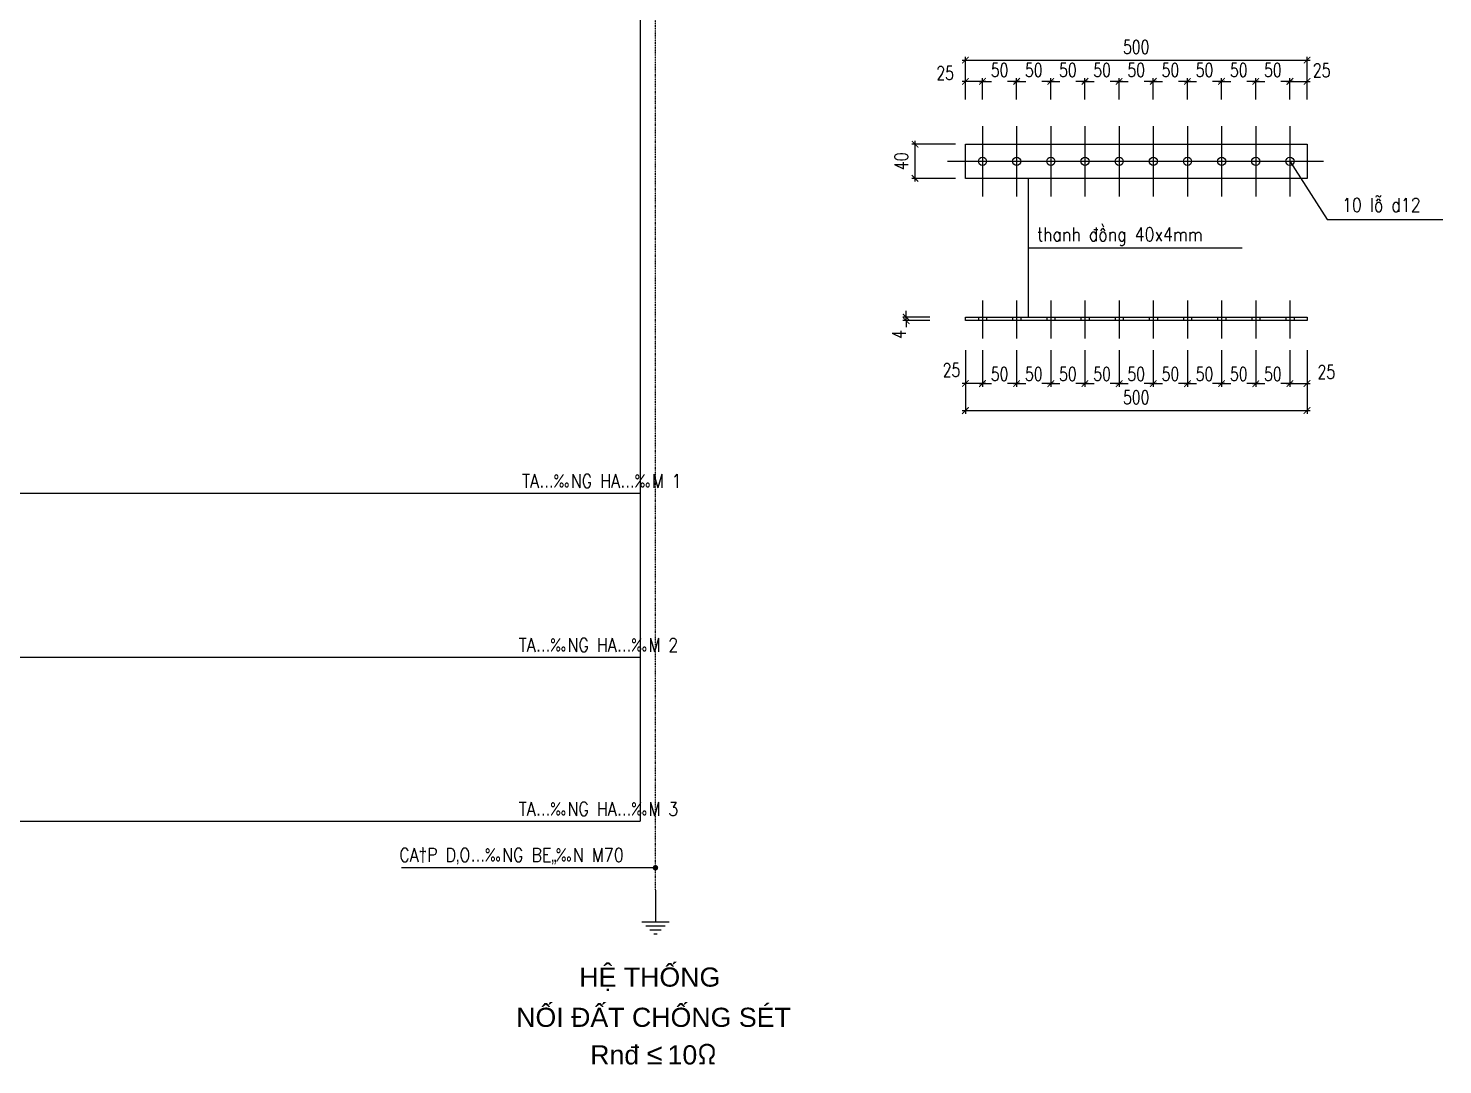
# Model space of a CAD drawing. Extents: x -5343388 to 7033982, y -486386 to 188356.
# Drawn here: x 581623 to 607503, y 100002 to 118966 of the extents above; entities that cross this region are included whole.
import ezdxf
from ezdxf.enums import TextEntityAlignment as Align

# ---------------------------------------------------------------- set-up
doc = ezdxf.new("R2010")
doc.units = 0
doc.header["$MEASUREMENT"] = 0
doc.linetypes.add('DASHDOT2', pattern=[0.5, 0.25, -0.125, 0, -0.125])
for name, color, linetype in [('0-----E-line', 4, 'Continuous'), ('0-----E-text', 3, 'Continuous'), ('E-Text', 3, 'Continuous'), ('TBD', 2, 'Continuous')]:
    doc.layers.add(name, color=color, linetype=linetype)
doc.layers.add('Kt-Kich thuoc', color=7, linetype='Continuous', lineweight=13)
doc.layers.add('thay', color=7, linetype='Continuous', lineweight=18)
doc.styles.add('CDC-DIM', font='vnsimple.shx', dxfattribs={"width": 0.75})
doc.styles.add('doifont1', font='VNSIMLI.SHX')
doc.styles.add('ROMANS1', font='ROMANS1.shx')
doc.styles.add('STYLE3', font='')
doc.styles.get('STYLE3').set_extended_font_data('.VnArialH')
doc.dimstyles.new('CDC_DIM100', dxfattribs={"dimtxt": 250, "dimasz": 120, "dimexe": 60, "dimexo": 0, "dimgap": 80, "dimtad": 1, "dimdec": 0, "dimzin": 0, "dimdsep": 46, "dimtxsty": 'CDC-DIM', "dimblk1": 'ARCHTICK', "dimblk2": 'ARCHTICK', "dimsah": 1, "dimcen": 150, "dimdle": 60, "dimclrd": 256, "dimclre": 256, "dimclrt": 7, "dimadec": 0, "dimazin": 0, "dimtfac": 1, "dimtdec": 0, "dimtix": 1, "dimtmove": 2, "dimatfit": 3, "dimfxl": 1, "dimtvp": 0.833333, "dimtolj": 1, "dimtzin": 0, "dimarcsym": 0})
doc.dimstyles.get("Standard").update_dxf_attribs({"dimtxt": 0.18, "dimasz": 0.18, "dimexe": 0.18, "dimexo": 0.0625, "dimgap": 0.09, "dimtad": 0, "dimtih": 1, "dimtoh": 1, "dimdec": 4, "dimzin": 0, "dimdsep": 46, "dimtxsty": 'Standard', "dimcen": 0.09, "dimadec": 0, "dimazin": 0, "dimtfac": 1, "dimtdec": 4, "dimtofl": 0, "dimtmove": 0, "dimatfit": 3, "dimfxl": 1, "dimtolj": 1, "dimtzin": 0, "dimarcsym": 0})

# ---------------------------------------------------------------- blocks, each defined once
blk = doc.blocks.new('di28')
at = {"layer": 'TBD'}
for p, q in [((0, 0), (0, -575)), ((-176.875, -650), (176.875, -650)), ((-103.75, -725), (103.75, -725)), ((-30.625, -800), (30.625, -800))]:
    blk.add_line(p, q, dxfattribs=at)
at = {"layer": 'TBD', "color": 4}
blk.add_line((-250, -575), (250, -575), dxfattribs=at)
blk = doc.blocks.new('DOT')
at = {"layer": 'thay', "color": 0, "linetype": 'ByBlock'}
blk.add_line((-0.5, 0), (-1, 0), dxfattribs=at)
at = {"layer": 'thay', "color": 0, "linetype": 'ByBlock', "const_width": 0.5}
blk.add_lwpolyline([(-0.25, 0, 1), (0.25, 0, 1)], format="xyb", close=True, dxfattribs=at)
blk = doc.blocks.new('_ArchTick')
at = {"color": 0, "linetype": 'ByBlock', "const_width": 0.15}
blk.add_lwpolyline([(-0.5, -0.5), (0.5, 0.5)], dxfattribs=at)
blk = doc.blocks.new('*D269')
at = {"layer": 'DEFPOINTS', "color": 0, "linetype": 'Continuous', "ltscale": 0.2, "transparency": 16777216}
for p in [(597848, 116845), (598588, 116845), (598588, 116220)]:
    blk.add_point(p, dxfattribs=at)
at = {"layer": 'Kt-Kich thuoc', "linetype": 'Continuous', "lineweight": -2, "ltscale": 0.2, "transparency": 16777216}
for p, q in [((598588, 116845), (597788, 116845)), ((597848, 116160), (597848, 116905)), ((598588, 116220), (597788, 116220))]:
    blk.add_line(p, q, dxfattribs=at)
at = {"layer": 'Kt-Kich thuoc', "linetype": 'Continuous', "lineweight": -2, "ltscale": 0.2, "transparency": 16777216, "xscale": 120, "yscale": 120, "zscale": 120}
for p, rotation in [((597848, 116845), 90), ((597848, 116220), 270)]:
    blk.add_blockref('_ArchTick', p, dxfattribs=dict(at, rotation=rotation))
at = {"layer": 'Kt-Kich thuoc', "color": 7, "linetype": 'Continuous', "ltscale": 0.2, "transparency": 16777216, "insert": (597598, 116533), "char_height": 250, "attachment_point": 5, "rotation": 90, "style": 'CDC-DIM'}
blk.add_mtext('\\A1;40', dxfattribs=at)
blk = doc.blocks.new('*D270')
at = {"layer": 'DEFPOINTS', "color": 0, "linetype": 'Continuous', "ltscale": 0.2, "transparency": 16777216}
for p in [(599082, 117995), (599082, 117663), (599707, 117663)]:
    blk.add_point(p, dxfattribs=at)
at = {"layer": 'Kt-Kich thuoc', "linetype": 'Continuous', "lineweight": -2, "ltscale": 0.2, "transparency": 16777216}
for p, q in [((599082, 117663), (599082, 118055)), ((599707, 117663), (599707, 118055)), ((599022, 117995), (599248, 117995)), ((599767, 117995), (599542, 117995))]:
    blk.add_line(p, q, dxfattribs=at)
at = {"layer": 'Kt-Kich thuoc', "linetype": 'Continuous', "lineweight": -2, "ltscale": 0.2, "transparency": 16777216, "xscale": 120, "yscale": 120, "zscale": 120, "rotation": 180}
blk.add_blockref('_ArchTick', (599082, 117995), dxfattribs=at)
at = {"layer": 'Kt-Kich thuoc', "linetype": 'Continuous', "lineweight": -2, "ltscale": 0.2, "transparency": 16777216, "xscale": 120, "yscale": 120, "zscale": 120}
blk.add_blockref('_ArchTick', (599707, 117995), dxfattribs=at)
at = {"layer": 'Kt-Kich thuoc', "color": 7, "linetype": 'Continuous', "ltscale": 0.2, "transparency": 16777216, "insert": (599395, 118201), "char_height": 250, "attachment_point": 5, "style": 'CDC-DIM'}
blk.add_mtext('\\A1;50', dxfattribs=at)
blk = doc.blocks.new('*D271')
at = {"layer": 'DEFPOINTS', "color": 0, "linetype": 'Continuous', "ltscale": 0.2, "transparency": 16777216}
for p in [(598770, 117995), (598770, 117663), (599082, 117663)]:
    blk.add_point(p, dxfattribs=at)
at = {"layer": 'Kt-Kich thuoc', "linetype": 'Continuous', "lineweight": -2, "ltscale": 0.2, "transparency": 16777216}
for p, q in [((598770, 117663), (598770, 118055)), ((599082, 117663), (599082, 118055)), ((599142, 117995), (598710, 117995))]:
    blk.add_line(p, q, dxfattribs=at)
at = {"layer": 'Kt-Kich thuoc', "linetype": 'Continuous', "lineweight": -2, "ltscale": 0.2, "transparency": 16777216, "xscale": 120, "yscale": 120, "zscale": 120, "rotation": 180}
blk.add_blockref('_ArchTick', (598770, 117995), dxfattribs=at)
at = {"layer": 'Kt-Kich thuoc', "linetype": 'Continuous', "lineweight": -2, "ltscale": 0.2, "transparency": 16777216, "xscale": 120, "yscale": 120, "zscale": 120}
blk.add_blockref('_ArchTick', (599082, 117995), dxfattribs=at)
at = {"layer": 'Kt-Kich thuoc', "color": 7, "linetype": 'Continuous', "ltscale": 0.2, "transparency": 16777216, "insert": (598399, 118147), "char_height": 250, "attachment_point": 5, "style": 'CDC-DIM'}
blk.add_mtext('\\A1;25', dxfattribs=at)
blk = doc.blocks.new('*D272')
at = {"layer": 'DEFPOINTS', "color": 0, "linetype": 'Continuous', "ltscale": 0.2, "transparency": 16777216}
for p in [(597687, 113679), (598121, 113679), (598121, 113617)]:
    blk.add_point(p, dxfattribs=at)
at = {"layer": 'Kt-Kich thuoc', "linetype": 'Continuous', "lineweight": -2, "ltscale": 0.2, "transparency": 16777216}
for p, q in [((598121, 113679), (597627, 113679)), ((598121, 113617), (597627, 113617)), ((597687, 113679), (597687, 113799)), ((597687, 113617), (597687, 113679)), ((597687, 113617), (597687, 113497))]:
    blk.add_line(p, q, dxfattribs=at)
at = {"layer": 'Kt-Kich thuoc', "linetype": 'Continuous', "lineweight": -2, "ltscale": 0.2, "transparency": 16777216, "xscale": 120, "yscale": 120, "zscale": 120}
for p, rotation in [((597687, 113679), 270), ((597687, 113617), 90)]:
    blk.add_blockref('_ArchTick', p, dxfattribs=dict(at, rotation=rotation))
at = {"layer": 'Kt-Kich thuoc', "color": 7, "linetype": 'Continuous', "ltscale": 0.2, "transparency": 16777216, "insert": (597552, 113365), "char_height": 250, "attachment_point": 5, "rotation": 90, "style": 'CDC-DIM'}
blk.add_mtext('\\A1;4', dxfattribs=at)
blk = doc.blocks.new('*D273')
at = {"layer": 'DEFPOINTS', "color": 0, "linetype": 'Continuous', "ltscale": 0.2, "transparency": 16777216}
for p in [(605020, 118385), (598770, 117669), (605020, 117669)]:
    blk.add_point(p, dxfattribs=at)
at = {"layer": 'Kt-Kich thuoc', "linetype": 'Continuous', "lineweight": -2, "ltscale": 0.2, "transparency": 16777216}
for p, q in [((598710, 118385), (605080, 118385)), ((598770, 117669), (598770, 118445)), ((605020, 117669), (605020, 118445))]:
    blk.add_line(p, q, dxfattribs=at)
at = {"layer": 'Kt-Kich thuoc', "linetype": 'Continuous', "lineweight": -2, "ltscale": 0.2, "transparency": 16777216, "xscale": 120, "yscale": 120, "zscale": 120, "rotation": 180}
blk.add_blockref('_ArchTick', (598770, 118385), dxfattribs=at)
at = {"layer": 'Kt-Kich thuoc', "linetype": 'Continuous', "lineweight": -2, "ltscale": 0.2, "transparency": 16777216, "xscale": 120, "yscale": 120, "zscale": 120}
blk.add_blockref('_ArchTick', (605020, 118385), dxfattribs=at)
at = {"layer": 'Kt-Kich thuoc', "color": 7, "linetype": 'Continuous', "ltscale": 0.2, "transparency": 16777216, "insert": (601895, 118626), "char_height": 250, "attachment_point": 5, "style": 'CDC-DIM'}
blk.add_mtext('\\A1;500', dxfattribs=at)
blk = doc.blocks.new('*D274')
at = {"layer": 'DEFPOINTS', "color": 0, "linetype": 'Continuous', "ltscale": 0.2, "transparency": 16777216}
for p in [(605020, 117994), (604707, 117663), (605020, 117663)]:
    blk.add_point(p, dxfattribs=at)
at = {"layer": 'Kt-Kich thuoc', "linetype": 'Continuous', "lineweight": -2, "ltscale": 0.2, "transparency": 16777216}
for p, q in [((604707, 117663), (604707, 118054)), ((605020, 117663), (605020, 118054)), ((604647, 117994), (605080, 117994))]:
    blk.add_line(p, q, dxfattribs=at)
at = {"layer": 'Kt-Kich thuoc', "linetype": 'Continuous', "lineweight": -2, "ltscale": 0.2, "transparency": 16777216, "xscale": 120, "yscale": 120, "zscale": 120, "rotation": 180}
blk.add_blockref('_ArchTick', (604707, 117994), dxfattribs=at)
at = {"layer": 'Kt-Kich thuoc', "linetype": 'Continuous', "lineweight": -2, "ltscale": 0.2, "transparency": 16777216, "xscale": 120, "yscale": 120, "zscale": 120}
blk.add_blockref('_ArchTick', (605020, 117994), dxfattribs=at)
at = {"layer": 'Kt-Kich thuoc', "color": 7, "linetype": 'Continuous', "ltscale": 0.2, "transparency": 16777216, "insert": (605288, 118199), "char_height": 250, "attachment_point": 5, "style": 'CDC-DIM'}
blk.add_mtext('\\A1;25', dxfattribs=at)
blk = doc.blocks.new('*D275')
at = {"layer": 'DEFPOINTS', "color": 0, "linetype": 'Continuous', "ltscale": 0.2, "transparency": 16777216}
for p in [(599082, 113074), (599707, 113074), (599082, 112464)]:
    blk.add_point(p, dxfattribs=at)
at = {"layer": 'Kt-Kich thuoc', "linetype": 'Continuous', "lineweight": -2, "ltscale": 0.2, "transparency": 16777216}
for p, q in [((599082, 113074), (599082, 112404)), ((599707, 113074), (599707, 112404)), ((599022, 112464), (599248, 112464)), ((599767, 112464), (599542, 112464))]:
    blk.add_line(p, q, dxfattribs=at)
at = {"layer": 'Kt-Kich thuoc', "linetype": 'Continuous', "lineweight": -2, "ltscale": 0.2, "transparency": 16777216, "xscale": 120, "yscale": 120, "zscale": 120, "rotation": 180}
blk.add_blockref('_ArchTick', (599082, 112464), dxfattribs=at)
at = {"layer": 'Kt-Kich thuoc', "linetype": 'Continuous', "lineweight": -2, "ltscale": 0.2, "transparency": 16777216, "xscale": 120, "yscale": 120, "zscale": 120}
blk.add_blockref('_ArchTick', (599707, 112464), dxfattribs=at)
at = {"layer": 'Kt-Kich thuoc', "color": 7, "linetype": 'Continuous', "ltscale": 0.2, "transparency": 16777216, "insert": (599395, 112641), "char_height": 250, "attachment_point": 5, "style": 'CDC-DIM'}
blk.add_mtext('\\A1;50', dxfattribs=at)
blk = doc.blocks.new('*D246')
at = {"layer": 'DEFPOINTS', "color": 0, "linetype": 'Continuous', "ltscale": 0.2, "transparency": 16777216}
for p in [(598770, 113074), (599082, 113074), (598770, 112467)]:
    blk.add_point(p, dxfattribs=at)
at = {"layer": 'Kt-Kich thuoc', "linetype": 'Continuous', "lineweight": -2, "ltscale": 0.2, "transparency": 16777216}
for p, q in [((598770, 113074), (598770, 112407)), ((599082, 113074), (599082, 112407)), ((599142, 112467), (598710, 112467))]:
    blk.add_line(p, q, dxfattribs=at)
at = {"layer": 'Kt-Kich thuoc', "linetype": 'Continuous', "lineweight": -2, "ltscale": 0.2, "transparency": 16777216, "xscale": 120, "yscale": 120, "zscale": 120, "rotation": 180}
blk.add_blockref('_ArchTick', (598770, 112467), dxfattribs=at)
at = {"layer": 'Kt-Kich thuoc', "linetype": 'Continuous', "lineweight": -2, "ltscale": 0.2, "transparency": 16777216, "xscale": 120, "yscale": 120, "zscale": 120}
blk.add_blockref('_ArchTick', (599082, 112467), dxfattribs=at)
at = {"layer": 'Kt-Kich thuoc', "color": 7, "linetype": 'Continuous', "ltscale": 0.2, "transparency": 16777216, "insert": (598515, 112715), "char_height": 250, "attachment_point": 5, "style": 'CDC-DIM'}
blk.add_mtext('\\A1;25', dxfattribs=at)
blk = doc.blocks.new('*D247')
at = {"layer": 'DEFPOINTS', "color": 0, "linetype": 'Continuous', "ltscale": 0.2, "transparency": 16777216}
for p in [(598770, 113068), (605020, 113068), (605020, 111972)]:
    blk.add_point(p, dxfattribs=at)
at = {"layer": 'Kt-Kich thuoc', "linetype": 'Continuous', "lineweight": -2, "ltscale": 0.2, "transparency": 16777216}
for p, q in [((598770, 113068), (598770, 111912)), ((605020, 113068), (605020, 111912)), ((598710, 111972), (605080, 111972))]:
    blk.add_line(p, q, dxfattribs=at)
at = {"layer": 'Kt-Kich thuoc', "linetype": 'Continuous', "lineweight": -2, "ltscale": 0.2, "transparency": 16777216, "xscale": 120, "yscale": 120, "zscale": 120, "rotation": 180}
blk.add_blockref('_ArchTick', (598770, 111972), dxfattribs=at)
at = {"layer": 'Kt-Kich thuoc', "linetype": 'Continuous', "lineweight": -2, "ltscale": 0.2, "transparency": 16777216, "xscale": 120, "yscale": 120, "zscale": 120}
blk.add_blockref('_ArchTick', (605020, 111972), dxfattribs=at)
at = {"layer": 'Kt-Kich thuoc', "color": 7, "linetype": 'Continuous', "ltscale": 0.2, "transparency": 16777216, "insert": (601895, 112212), "char_height": 250, "attachment_point": 5, "style": 'CDC-DIM'}
blk.add_mtext('\\A1;500', dxfattribs=at)
blk = doc.blocks.new('*D248')
at = {"layer": 'DEFPOINTS', "color": 0, "linetype": 'Continuous', "ltscale": 0.2, "transparency": 16777216}
for p in [(604707, 113074), (605020, 113074), (605020, 112467)]:
    blk.add_point(p, dxfattribs=at)
at = {"layer": 'Kt-Kich thuoc', "linetype": 'Continuous', "lineweight": -2, "ltscale": 0.2, "transparency": 16777216}
for p, q in [((604707, 113074), (604707, 112407)), ((605020, 113074), (605020, 112407)), ((604647, 112467), (605080, 112467))]:
    blk.add_line(p, q, dxfattribs=at)
at = {"layer": 'Kt-Kich thuoc', "linetype": 'Continuous', "lineweight": -2, "ltscale": 0.2, "transparency": 16777216, "xscale": 120, "yscale": 120, "zscale": 120, "rotation": 180}
blk.add_blockref('_ArchTick', (604707, 112467), dxfattribs=at)
at = {"layer": 'Kt-Kich thuoc', "linetype": 'Continuous', "lineweight": -2, "ltscale": 0.2, "transparency": 16777216, "xscale": 120, "yscale": 120, "zscale": 120}
blk.add_blockref('_ArchTick', (605020, 112467), dxfattribs=at)
at = {"layer": 'Kt-Kich thuoc', "color": 7, "linetype": 'Continuous', "ltscale": 0.2, "transparency": 16777216, "insert": (605373, 112679), "char_height": 250, "attachment_point": 5, "style": 'CDC-DIM'}
blk.add_mtext('\\A1;25', dxfattribs=at)
blk = doc.blocks.new('*D253')
at = {"layer": 'DEFPOINTS', "color": 0, "linetype": 'Continuous', "ltscale": 0.2, "transparency": 16777216}
for p in [(599707, 113074), (600332, 113074), (599707, 112464)]:
    blk.add_point(p, dxfattribs=at)
at = {"layer": 'Kt-Kich thuoc', "linetype": 'Continuous', "lineweight": -2, "ltscale": 0.2, "transparency": 16777216}
for p, q in [((599707, 113074), (599707, 112404)), ((600332, 113074), (600332, 112404)), ((599647, 112464), (599873, 112464)), ((600392, 112464), (600167, 112464))]:
    blk.add_line(p, q, dxfattribs=at)
at = {"layer": 'Kt-Kich thuoc', "linetype": 'Continuous', "lineweight": -2, "ltscale": 0.2, "transparency": 16777216, "xscale": 120, "yscale": 120, "zscale": 120, "rotation": 180}
blk.add_blockref('_ArchTick', (599707, 112464), dxfattribs=at)
at = {"layer": 'Kt-Kich thuoc', "linetype": 'Continuous', "lineweight": -2, "ltscale": 0.2, "transparency": 16777216, "xscale": 120, "yscale": 120, "zscale": 120}
blk.add_blockref('_ArchTick', (600332, 112464), dxfattribs=at)
at = {"layer": 'Kt-Kich thuoc', "color": 7, "linetype": 'Continuous', "ltscale": 0.2, "transparency": 16777216, "insert": (600020, 112641), "char_height": 250, "attachment_point": 5, "style": 'CDC-DIM'}
blk.add_mtext('\\A1;50', dxfattribs=at)
blk = doc.blocks.new('*D254')
at = {"layer": 'DEFPOINTS', "color": 0, "linetype": 'Continuous', "ltscale": 0.2, "transparency": 16777216}
for p in [(600332, 113074), (600957, 113074), (600332, 112464)]:
    blk.add_point(p, dxfattribs=at)
at = {"layer": 'Kt-Kich thuoc', "linetype": 'Continuous', "lineweight": -2, "ltscale": 0.2, "transparency": 16777216}
for p, q in [((600332, 113074), (600332, 112404)), ((600957, 113074), (600957, 112404)), ((600272, 112464), (600498, 112464)), ((601017, 112464), (600792, 112464))]:
    blk.add_line(p, q, dxfattribs=at)
at = {"layer": 'Kt-Kich thuoc', "linetype": 'Continuous', "lineweight": -2, "ltscale": 0.2, "transparency": 16777216, "xscale": 120, "yscale": 120, "zscale": 120, "rotation": 180}
blk.add_blockref('_ArchTick', (600332, 112464), dxfattribs=at)
at = {"layer": 'Kt-Kich thuoc', "linetype": 'Continuous', "lineweight": -2, "ltscale": 0.2, "transparency": 16777216, "xscale": 120, "yscale": 120, "zscale": 120}
blk.add_blockref('_ArchTick', (600957, 112464), dxfattribs=at)
at = {"layer": 'Kt-Kich thuoc', "color": 7, "linetype": 'Continuous', "ltscale": 0.2, "transparency": 16777216, "insert": (600645, 112641), "char_height": 250, "attachment_point": 5, "style": 'CDC-DIM'}
blk.add_mtext('\\A1;50', dxfattribs=at)
blk = doc.blocks.new('*D255')
at = {"layer": 'DEFPOINTS', "color": 0, "linetype": 'Continuous', "ltscale": 0.2, "transparency": 16777216}
for p in [(600957, 113074), (601582, 113074), (600957, 112464)]:
    blk.add_point(p, dxfattribs=at)
at = {"layer": 'Kt-Kich thuoc', "linetype": 'Continuous', "lineweight": -2, "ltscale": 0.2, "transparency": 16777216}
for p, q in [((600957, 113074), (600957, 112404)), ((601582, 113074), (601582, 112404)), ((600897, 112464), (601123, 112464)), ((601642, 112464), (601417, 112464))]:
    blk.add_line(p, q, dxfattribs=at)
at = {"layer": 'Kt-Kich thuoc', "linetype": 'Continuous', "lineweight": -2, "ltscale": 0.2, "transparency": 16777216, "xscale": 120, "yscale": 120, "zscale": 120, "rotation": 180}
blk.add_blockref('_ArchTick', (600957, 112464), dxfattribs=at)
at = {"layer": 'Kt-Kich thuoc', "linetype": 'Continuous', "lineweight": -2, "ltscale": 0.2, "transparency": 16777216, "xscale": 120, "yscale": 120, "zscale": 120}
blk.add_blockref('_ArchTick', (601582, 112464), dxfattribs=at)
at = {"layer": 'Kt-Kich thuoc', "color": 7, "linetype": 'Continuous', "ltscale": 0.2, "transparency": 16777216, "insert": (601270, 112641), "char_height": 250, "attachment_point": 5, "style": 'CDC-DIM'}
blk.add_mtext('\\A1;50', dxfattribs=at)
blk = doc.blocks.new('*D256')
at = {"layer": 'DEFPOINTS', "color": 0, "linetype": 'Continuous', "ltscale": 0.2, "transparency": 16777216}
for p in [(601582, 113074), (602207, 113074), (601582, 112464)]:
    blk.add_point(p, dxfattribs=at)
at = {"layer": 'Kt-Kich thuoc', "linetype": 'Continuous', "lineweight": -2, "ltscale": 0.2, "transparency": 16777216}
for p, q in [((601582, 113074), (601582, 112404)), ((602207, 113074), (602207, 112404)), ((601522, 112464), (601748, 112464)), ((602267, 112464), (602042, 112464))]:
    blk.add_line(p, q, dxfattribs=at)
at = {"layer": 'Kt-Kich thuoc', "linetype": 'Continuous', "lineweight": -2, "ltscale": 0.2, "transparency": 16777216, "xscale": 120, "yscale": 120, "zscale": 120, "rotation": 180}
blk.add_blockref('_ArchTick', (601582, 112464), dxfattribs=at)
at = {"layer": 'Kt-Kich thuoc', "linetype": 'Continuous', "lineweight": -2, "ltscale": 0.2, "transparency": 16777216, "xscale": 120, "yscale": 120, "zscale": 120}
blk.add_blockref('_ArchTick', (602207, 112464), dxfattribs=at)
at = {"layer": 'Kt-Kich thuoc', "color": 7, "linetype": 'Continuous', "ltscale": 0.2, "transparency": 16777216, "insert": (601895, 112641), "char_height": 250, "attachment_point": 5, "style": 'CDC-DIM'}
blk.add_mtext('\\A1;50', dxfattribs=at)
blk = doc.blocks.new('*D257')
at = {"layer": 'DEFPOINTS', "color": 0, "linetype": 'Continuous', "ltscale": 0.2, "transparency": 16777216}
for p in [(602207, 113074), (602832, 113074), (602207, 112464)]:
    blk.add_point(p, dxfattribs=at)
at = {"layer": 'Kt-Kich thuoc', "linetype": 'Continuous', "lineweight": -2, "ltscale": 0.2, "transparency": 16777216}
for p, q in [((602207, 113074), (602207, 112404)), ((602832, 113074), (602832, 112404)), ((602147, 112464), (602373, 112464)), ((602892, 112464), (602667, 112464))]:
    blk.add_line(p, q, dxfattribs=at)
at = {"layer": 'Kt-Kich thuoc', "linetype": 'Continuous', "lineweight": -2, "ltscale": 0.2, "transparency": 16777216, "xscale": 120, "yscale": 120, "zscale": 120, "rotation": 180}
blk.add_blockref('_ArchTick', (602207, 112464), dxfattribs=at)
at = {"layer": 'Kt-Kich thuoc', "linetype": 'Continuous', "lineweight": -2, "ltscale": 0.2, "transparency": 16777216, "xscale": 120, "yscale": 120, "zscale": 120}
blk.add_blockref('_ArchTick', (602832, 112464), dxfattribs=at)
at = {"layer": 'Kt-Kich thuoc', "color": 7, "linetype": 'Continuous', "ltscale": 0.2, "transparency": 16777216, "insert": (602520, 112641), "char_height": 250, "attachment_point": 5, "style": 'CDC-DIM'}
blk.add_mtext('\\A1;50', dxfattribs=at)
blk = doc.blocks.new('*D258')
at = {"layer": 'DEFPOINTS', "color": 0, "linetype": 'Continuous', "ltscale": 0.2, "transparency": 16777216}
for p in [(602832, 113074), (603457, 113074), (602832, 112464)]:
    blk.add_point(p, dxfattribs=at)
at = {"layer": 'Kt-Kich thuoc', "linetype": 'Continuous', "lineweight": -2, "ltscale": 0.2, "transparency": 16777216}
for p, q in [((602832, 113074), (602832, 112404)), ((603457, 113074), (603457, 112404)), ((602772, 112464), (602998, 112464)), ((603517, 112464), (603292, 112464))]:
    blk.add_line(p, q, dxfattribs=at)
at = {"layer": 'Kt-Kich thuoc', "linetype": 'Continuous', "lineweight": -2, "ltscale": 0.2, "transparency": 16777216, "xscale": 120, "yscale": 120, "zscale": 120, "rotation": 180}
blk.add_blockref('_ArchTick', (602832, 112464), dxfattribs=at)
at = {"layer": 'Kt-Kich thuoc', "linetype": 'Continuous', "lineweight": -2, "ltscale": 0.2, "transparency": 16777216, "xscale": 120, "yscale": 120, "zscale": 120}
blk.add_blockref('_ArchTick', (603457, 112464), dxfattribs=at)
at = {"layer": 'Kt-Kich thuoc', "color": 7, "linetype": 'Continuous', "ltscale": 0.2, "transparency": 16777216, "insert": (603145, 112641), "char_height": 250, "attachment_point": 5, "style": 'CDC-DIM'}
blk.add_mtext('\\A1;50', dxfattribs=at)
blk = doc.blocks.new('*D259')
at = {"layer": 'DEFPOINTS', "color": 0, "linetype": 'Continuous', "ltscale": 0.2, "transparency": 16777216}
for p in [(603457, 113074), (604082, 113074), (603457, 112464)]:
    blk.add_point(p, dxfattribs=at)
at = {"layer": 'Kt-Kich thuoc', "linetype": 'Continuous', "lineweight": -2, "ltscale": 0.2, "transparency": 16777216}
for p, q in [((603457, 113074), (603457, 112404)), ((604082, 113074), (604082, 112404)), ((603397, 112464), (603623, 112464)), ((604142, 112464), (603917, 112464))]:
    blk.add_line(p, q, dxfattribs=at)
at = {"layer": 'Kt-Kich thuoc', "linetype": 'Continuous', "lineweight": -2, "ltscale": 0.2, "transparency": 16777216, "xscale": 120, "yscale": 120, "zscale": 120, "rotation": 180}
blk.add_blockref('_ArchTick', (603457, 112464), dxfattribs=at)
at = {"layer": 'Kt-Kich thuoc', "linetype": 'Continuous', "lineweight": -2, "ltscale": 0.2, "transparency": 16777216, "xscale": 120, "yscale": 120, "zscale": 120}
blk.add_blockref('_ArchTick', (604082, 112464), dxfattribs=at)
at = {"layer": 'Kt-Kich thuoc', "color": 7, "linetype": 'Continuous', "ltscale": 0.2, "transparency": 16777216, "insert": (603770, 112641), "char_height": 250, "attachment_point": 5, "style": 'CDC-DIM'}
blk.add_mtext('\\A1;50', dxfattribs=at)
blk = doc.blocks.new('*D260')
at = {"layer": 'DEFPOINTS', "color": 0, "linetype": 'Continuous', "ltscale": 0.2, "transparency": 16777216}
for p in [(604082, 113074), (604707, 113074), (604082, 112464)]:
    blk.add_point(p, dxfattribs=at)
at = {"layer": 'Kt-Kich thuoc', "linetype": 'Continuous', "lineweight": -2, "ltscale": 0.2, "transparency": 16777216}
for p, q in [((604082, 113074), (604082, 112404)), ((604707, 113074), (604707, 112404)), ((604022, 112464), (604248, 112464)), ((604767, 112464), (604542, 112464))]:
    blk.add_line(p, q, dxfattribs=at)
at = {"layer": 'Kt-Kich thuoc', "linetype": 'Continuous', "lineweight": -2, "ltscale": 0.2, "transparency": 16777216, "xscale": 120, "yscale": 120, "zscale": 120, "rotation": 180}
blk.add_blockref('_ArchTick', (604082, 112464), dxfattribs=at)
at = {"layer": 'Kt-Kich thuoc', "linetype": 'Continuous', "lineweight": -2, "ltscale": 0.2, "transparency": 16777216, "xscale": 120, "yscale": 120, "zscale": 120}
blk.add_blockref('_ArchTick', (604707, 112464), dxfattribs=at)
at = {"layer": 'Kt-Kich thuoc', "color": 7, "linetype": 'Continuous', "ltscale": 0.2, "transparency": 16777216, "insert": (604395, 112641), "char_height": 250, "attachment_point": 5, "style": 'CDC-DIM'}
blk.add_mtext('\\A1;50', dxfattribs=at)
blk = doc.blocks.new('*D261')
at = {"layer": 'DEFPOINTS', "color": 0, "linetype": 'Continuous', "ltscale": 0.2, "transparency": 16777216}
for p in [(599707, 117995), (599707, 117663), (600332, 117663)]:
    blk.add_point(p, dxfattribs=at)
at = {"layer": 'Kt-Kich thuoc', "linetype": 'Continuous', "lineweight": -2, "ltscale": 0.2, "transparency": 16777216}
for p, q in [((599707, 117663), (599707, 118055)), ((600332, 117663), (600332, 118055)), ((599647, 117995), (599873, 117995)), ((600392, 117995), (600167, 117995))]:
    blk.add_line(p, q, dxfattribs=at)
at = {"layer": 'Kt-Kich thuoc', "linetype": 'Continuous', "lineweight": -2, "ltscale": 0.2, "transparency": 16777216, "xscale": 120, "yscale": 120, "zscale": 120, "rotation": 180}
blk.add_blockref('_ArchTick', (599707, 117995), dxfattribs=at)
at = {"layer": 'Kt-Kich thuoc', "linetype": 'Continuous', "lineweight": -2, "ltscale": 0.2, "transparency": 16777216, "xscale": 120, "yscale": 120, "zscale": 120}
blk.add_blockref('_ArchTick', (600332, 117995), dxfattribs=at)
at = {"layer": 'Kt-Kich thuoc', "color": 7, "linetype": 'Continuous', "ltscale": 0.2, "transparency": 16777216, "insert": (600020, 118201), "char_height": 250, "attachment_point": 5, "style": 'CDC-DIM'}
blk.add_mtext('\\A1;50', dxfattribs=at)
blk = doc.blocks.new('*D262')
at = {"layer": 'DEFPOINTS', "color": 0, "linetype": 'Continuous', "ltscale": 0.2, "transparency": 16777216}
for p in [(600332, 117995), (600332, 117663), (600957, 117663)]:
    blk.add_point(p, dxfattribs=at)
at = {"layer": 'Kt-Kich thuoc', "linetype": 'Continuous', "lineweight": -2, "ltscale": 0.2, "transparency": 16777216}
for p, q in [((600332, 117663), (600332, 118055)), ((600957, 117663), (600957, 118055)), ((600272, 117995), (600498, 117995)), ((601017, 117995), (600792, 117995))]:
    blk.add_line(p, q, dxfattribs=at)
at = {"layer": 'Kt-Kich thuoc', "linetype": 'Continuous', "lineweight": -2, "ltscale": 0.2, "transparency": 16777216, "xscale": 120, "yscale": 120, "zscale": 120, "rotation": 180}
blk.add_blockref('_ArchTick', (600332, 117995), dxfattribs=at)
at = {"layer": 'Kt-Kich thuoc', "linetype": 'Continuous', "lineweight": -2, "ltscale": 0.2, "transparency": 16777216, "xscale": 120, "yscale": 120, "zscale": 120}
blk.add_blockref('_ArchTick', (600957, 117995), dxfattribs=at)
at = {"layer": 'Kt-Kich thuoc', "color": 7, "linetype": 'Continuous', "ltscale": 0.2, "transparency": 16777216, "insert": (600645, 118201), "char_height": 250, "attachment_point": 5, "style": 'CDC-DIM'}
blk.add_mtext('\\A1;50', dxfattribs=at)
blk = doc.blocks.new('*D263')
at = {"layer": 'DEFPOINTS', "color": 0, "linetype": 'Continuous', "ltscale": 0.2, "transparency": 16777216}
for p in [(600957, 117995), (600957, 117663), (601582, 117663)]:
    blk.add_point(p, dxfattribs=at)
at = {"layer": 'Kt-Kich thuoc', "linetype": 'Continuous', "lineweight": -2, "ltscale": 0.2, "transparency": 16777216}
for p, q in [((600957, 117663), (600957, 118055)), ((601582, 117663), (601582, 118055)), ((600897, 117995), (601123, 117995)), ((601642, 117995), (601417, 117995))]:
    blk.add_line(p, q, dxfattribs=at)
at = {"layer": 'Kt-Kich thuoc', "linetype": 'Continuous', "lineweight": -2, "ltscale": 0.2, "transparency": 16777216, "xscale": 120, "yscale": 120, "zscale": 120, "rotation": 180}
blk.add_blockref('_ArchTick', (600957, 117995), dxfattribs=at)
at = {"layer": 'Kt-Kich thuoc', "linetype": 'Continuous', "lineweight": -2, "ltscale": 0.2, "transparency": 16777216, "xscale": 120, "yscale": 120, "zscale": 120}
blk.add_blockref('_ArchTick', (601582, 117995), dxfattribs=at)
at = {"layer": 'Kt-Kich thuoc', "color": 7, "linetype": 'Continuous', "ltscale": 0.2, "transparency": 16777216, "insert": (601270, 118201), "char_height": 250, "attachment_point": 5, "style": 'CDC-DIM'}
blk.add_mtext('\\A1;50', dxfattribs=at)
blk = doc.blocks.new('*D264')
at = {"layer": 'DEFPOINTS', "color": 0, "linetype": 'Continuous', "ltscale": 0.2, "transparency": 16777216}
for p in [(601582, 117995), (601582, 117663), (602207, 117663)]:
    blk.add_point(p, dxfattribs=at)
at = {"layer": 'Kt-Kich thuoc', "linetype": 'Continuous', "lineweight": -2, "ltscale": 0.2, "transparency": 16777216}
for p, q in [((601582, 117663), (601582, 118055)), ((602207, 117663), (602207, 118055)), ((601522, 117995), (601748, 117995)), ((602267, 117995), (602042, 117995))]:
    blk.add_line(p, q, dxfattribs=at)
at = {"layer": 'Kt-Kich thuoc', "linetype": 'Continuous', "lineweight": -2, "ltscale": 0.2, "transparency": 16777216, "xscale": 120, "yscale": 120, "zscale": 120, "rotation": 180}
blk.add_blockref('_ArchTick', (601582, 117995), dxfattribs=at)
at = {"layer": 'Kt-Kich thuoc', "linetype": 'Continuous', "lineweight": -2, "ltscale": 0.2, "transparency": 16777216, "xscale": 120, "yscale": 120, "zscale": 120}
blk.add_blockref('_ArchTick', (602207, 117995), dxfattribs=at)
at = {"layer": 'Kt-Kich thuoc', "color": 7, "linetype": 'Continuous', "ltscale": 0.2, "transparency": 16777216, "insert": (601895, 118201), "char_height": 250, "attachment_point": 5, "style": 'CDC-DIM'}
blk.add_mtext('\\A1;50', dxfattribs=at)
blk = doc.blocks.new('*D265')
at = {"layer": 'DEFPOINTS', "color": 0, "linetype": 'Continuous', "ltscale": 0.2, "transparency": 16777216}
for p in [(602207, 117995), (602207, 117663), (602832, 117663)]:
    blk.add_point(p, dxfattribs=at)
at = {"layer": 'Kt-Kich thuoc', "linetype": 'Continuous', "lineweight": -2, "ltscale": 0.2, "transparency": 16777216}
for p, q in [((602207, 117663), (602207, 118055)), ((602832, 117663), (602832, 118055)), ((602147, 117995), (602373, 117995)), ((602892, 117995), (602667, 117995))]:
    blk.add_line(p, q, dxfattribs=at)
at = {"layer": 'Kt-Kich thuoc', "linetype": 'Continuous', "lineweight": -2, "ltscale": 0.2, "transparency": 16777216, "xscale": 120, "yscale": 120, "zscale": 120, "rotation": 180}
blk.add_blockref('_ArchTick', (602207, 117995), dxfattribs=at)
at = {"layer": 'Kt-Kich thuoc', "linetype": 'Continuous', "lineweight": -2, "ltscale": 0.2, "transparency": 16777216, "xscale": 120, "yscale": 120, "zscale": 120}
blk.add_blockref('_ArchTick', (602832, 117995), dxfattribs=at)
at = {"layer": 'Kt-Kich thuoc', "color": 7, "linetype": 'Continuous', "ltscale": 0.2, "transparency": 16777216, "insert": (602520, 118201), "char_height": 250, "attachment_point": 5, "style": 'CDC-DIM'}
blk.add_mtext('\\A1;50', dxfattribs=at)
blk = doc.blocks.new('*D266')
at = {"layer": 'DEFPOINTS', "color": 0, "linetype": 'Continuous', "ltscale": 0.2, "transparency": 16777216}
for p in [(602832, 117995), (602832, 117663), (603457, 117663)]:
    blk.add_point(p, dxfattribs=at)
at = {"layer": 'Kt-Kich thuoc', "linetype": 'Continuous', "lineweight": -2, "ltscale": 0.2, "transparency": 16777216}
for p, q in [((602832, 117663), (602832, 118055)), ((603457, 117663), (603457, 118055)), ((602772, 117995), (602998, 117995)), ((603517, 117995), (603292, 117995))]:
    blk.add_line(p, q, dxfattribs=at)
at = {"layer": 'Kt-Kich thuoc', "linetype": 'Continuous', "lineweight": -2, "ltscale": 0.2, "transparency": 16777216, "xscale": 120, "yscale": 120, "zscale": 120, "rotation": 180}
blk.add_blockref('_ArchTick', (602832, 117995), dxfattribs=at)
at = {"layer": 'Kt-Kich thuoc', "linetype": 'Continuous', "lineweight": -2, "ltscale": 0.2, "transparency": 16777216, "xscale": 120, "yscale": 120, "zscale": 120}
blk.add_blockref('_ArchTick', (603457, 117995), dxfattribs=at)
at = {"layer": 'Kt-Kich thuoc', "color": 7, "linetype": 'Continuous', "ltscale": 0.2, "transparency": 16777216, "insert": (603145, 118201), "char_height": 250, "attachment_point": 5, "style": 'CDC-DIM'}
blk.add_mtext('\\A1;50', dxfattribs=at)
blk = doc.blocks.new('*D267')
at = {"layer": 'DEFPOINTS', "color": 0, "linetype": 'Continuous', "ltscale": 0.2, "transparency": 16777216}
for p in [(603457, 117995), (603457, 117663), (604082, 117663)]:
    blk.add_point(p, dxfattribs=at)
at = {"layer": 'Kt-Kich thuoc', "linetype": 'Continuous', "lineweight": -2, "ltscale": 0.2, "transparency": 16777216}
for p, q in [((603457, 117663), (603457, 118055)), ((604082, 117663), (604082, 118055)), ((603397, 117995), (603623, 117995)), ((604142, 117995), (603917, 117995))]:
    blk.add_line(p, q, dxfattribs=at)
at = {"layer": 'Kt-Kich thuoc', "linetype": 'Continuous', "lineweight": -2, "ltscale": 0.2, "transparency": 16777216, "xscale": 120, "yscale": 120, "zscale": 120, "rotation": 180}
blk.add_blockref('_ArchTick', (603457, 117995), dxfattribs=at)
at = {"layer": 'Kt-Kich thuoc', "linetype": 'Continuous', "lineweight": -2, "ltscale": 0.2, "transparency": 16777216, "xscale": 120, "yscale": 120, "zscale": 120}
blk.add_blockref('_ArchTick', (604082, 117995), dxfattribs=at)
at = {"layer": 'Kt-Kich thuoc', "color": 7, "linetype": 'Continuous', "ltscale": 0.2, "transparency": 16777216, "insert": (603770, 118201), "char_height": 250, "attachment_point": 5, "style": 'CDC-DIM'}
blk.add_mtext('\\A1;50', dxfattribs=at)
blk = doc.blocks.new('*D268')
at = {"layer": 'DEFPOINTS', "color": 0, "linetype": 'Continuous', "ltscale": 0.2, "transparency": 16777216}
for p in [(604082, 117995), (604082, 117663), (604707, 117663)]:
    blk.add_point(p, dxfattribs=at)
at = {"layer": 'Kt-Kich thuoc', "linetype": 'Continuous', "lineweight": -2, "ltscale": 0.2, "transparency": 16777216}
for p, q in [((604082, 117663), (604082, 118055)), ((604707, 117663), (604707, 118055)), ((604022, 117995), (604248, 117995)), ((604767, 117995), (604542, 117995))]:
    blk.add_line(p, q, dxfattribs=at)
at = {"layer": 'Kt-Kich thuoc', "linetype": 'Continuous', "lineweight": -2, "ltscale": 0.2, "transparency": 16777216, "xscale": 120, "yscale": 120, "zscale": 120, "rotation": 180}
blk.add_blockref('_ArchTick', (604082, 117995), dxfattribs=at)
at = {"layer": 'Kt-Kich thuoc', "linetype": 'Continuous', "lineweight": -2, "ltscale": 0.2, "transparency": 16777216, "xscale": 120, "yscale": 120, "zscale": 120}
blk.add_blockref('_ArchTick', (604707, 117995), dxfattribs=at)
at = {"layer": 'Kt-Kich thuoc', "color": 7, "linetype": 'Continuous', "ltscale": 0.2, "transparency": 16777216, "insert": (604395, 118201), "char_height": 250, "attachment_point": 5, "style": 'CDC-DIM'}
blk.add_mtext('\\A1;50', dxfattribs=at)

msp = doc.modelspace()

# ---------------------------------------------------------------- linework, layer by layer
for p, q in [((592817.67104, 162208.72634), (592817.67104, 104458.51415)), ((530546.42406, 110458.51415), (592817.67104, 110458.51415)), ((530546.42406, 107458.51415), (592817.67104, 107458.51415)), ((530546.42406, 104458.51415), (592817.67104, 104458.51415))]:
    msp.add_line(p, q)
at = {"color": 8, "ltscale": 0.002}
for p, q in [((599082.22921, 117175.96009), (599082.22921, 115889.97755)), ((599707.22921, 117175.96009), (599707.22921, 115889.97755)), ((600332.22921, 117175.96009), (600332.22921, 115889.97755)), ((600957.22921, 117175.96009), (600957.22921, 115889.97755)), ((601582.22921, 117175.96009), (601582.22921, 115889.97755)), ((602207.22921, 117175.96009), (602207.22921, 115889.97755)), ((602832.22921, 117175.96009), (602832.22921, 115889.97755)), ((603457.22921, 117175.96009), (603457.22921, 115889.97755)), ((604082.22921, 117175.96009), (604082.22921, 115889.97755)), ((604707.22921, 117175.96009), (604707.22921, 115889.97755)), ((604707.22921, 117175.96009), (604707.22921, 115889.97755)), ((599082.22921, 113986.85215), (599082.22921, 113290.68321)), ((599707.22921, 113986.85215), (599707.22921, 113290.68321)), ((600332.22921, 113986.85215), (600332.22921, 113290.68321)), ((600957.22921, 113986.85215), (600957.22921, 113290.68321)), ((601582.22921, 113986.85215), (601582.22921, 113290.68321)), ((602207.22921, 113986.85215), (602207.22921, 113290.68321)), ((602832.22921, 113986.85215), (602832.22921, 113290.68321)), ((603457.22921, 113986.85215), (603457.22921, 113290.68321)), ((604082.22921, 113986.85215), (604082.22921, 113290.68321)), ((604707.22921, 113986.85215), (604707.22921, 113290.68321)), ((604707.22921, 113986.85215), (604707.22921, 113290.68321))]:
    msp.add_line(p, q, dxfattribs=at)
at = {"color": 9, "ltscale": 0.002}
for p, q in [((598439.67385, 116532.96882), (605321.23875, 116532.96882)), ((599007.22921, 113679.04827), (599007.22921, 113616.54827)), ((599157.22921, 113679.04827), (599157.22921, 113616.54827)), ((599632.22921, 113679.04827), (599632.22921, 113616.54827)), ((599782.22921, 113679.04827), (599782.22921, 113616.54827)), ((600257.22921, 113679.04827), (600257.22921, 113616.54827)), ((600407.22921, 113679.04827), (600407.22921, 113616.54827)), ((600882.22921, 113679.04827), (600882.22921, 113616.54827)), ((601032.22921, 113679.04827), (601032.22921, 113616.54827)), ((601507.22921, 113679.04827), (601507.22921, 113616.54827)), ((601657.22921, 113679.04827), (601657.22921, 113616.54827)), ((602132.22921, 113679.04827), (602132.22921, 113616.54827)), ((602282.22921, 113679.04827), (602282.22921, 113616.54827)), ((602757.22921, 113679.04827), (602757.22921, 113616.54827)), ((602907.22921, 113679.04827), (602907.22921, 113616.54827)), ((603382.22921, 113679.04827), (603382.22921, 113616.54827)), ((603532.22921, 113679.04827), (603532.22921, 113616.54827)), ((604007.22921, 113679.04827), (604007.22921, 113616.54827)), ((604157.22921, 113679.04827), (604157.22921, 113616.54827)), ((604632.22921, 113679.04827), (604632.22921, 113616.54827)), ((604632.22921, 113679.04827), (604632.22921, 113616.54827)), ((604782.22921, 113679.04827), (604782.22921, 113616.54827)), ((604782.22921, 113679.04827), (604782.22921, 113616.54827))]:
    msp.add_line(p, q, dxfattribs=at)
at = {"ltscale": 0.002}
for centre in [(599082.22921, 116532.96882), (599707.22921, 116532.96882), (600332.22921, 116532.96882), (600957.22921, 116532.96882), (601582.22921, 116532.96882), (602207.22921, 116532.96882), (602832.22921, 116532.96882), (603457.22921, 116532.96882), (604082.22921, 116532.96882), (604707.22921, 116532.96882)]:
    msp.add_circle(centre, 75, dxfattribs=at)
at = {"layer": '0-----E-line', "color": 6, "linetype": 'DASHDOT2', "ltscale": 10}
msp.add_line((593098.27463, 103194.44058), (593098.27463, 162408.72634), dxfattribs=at)
at = {"layer": '0-----E-text', "linetype": 'Continuous'}
for p, q in [((599919.6773, 116220.46882), (599919.6773, 113679.04827)), ((599919.6773, 114949.75855), (603832.97167, 114949.75855))]:
    msp.add_line(p, q, dxfattribs=at)
at = {"layer": '0-----E-text', "linetype": 'Continuous', "flags": 128}
msp.add_lwpolyline([(604707.22921, 116532.96882), (605387.80763, 115470.06287), (607502.69183, 115470.06287)], dxfattribs=at)
at = {"layer": 'E-Text', "color": 2}
for points in [[(605019.72921, 116220.46882), (598769.72921, 116220.46882), (598769.72921, 116845.46882), (605019.72921, 116845.46882)], [(605019.72921, 113616.54827), (598769.72921, 113616.54827), (598769.72921, 113679.04827), (605019.72921, 113679.04827)]]:
    msp.add_lwpolyline(points, close=True, dxfattribs=at)

# ---------------------------------------------------------------- block references
msp.add_blockref('di28', (593098.27463, 103194.44058))

# ---------------------------------------------------------------- texts
at = {"layer": '0-----E-text', "linetype": 'Continuous', "style": 'doifont1', "width": 0.85}
for s, p in [('10 lç d12', (605660.86304, 115610.43505)), ('thanh ®ång 40x4mm', (600080.19947, 115071.19052))]:
    msp.add_text(s, height=250, dxfattribs=at).set_placement(p)
at = {"layer": '0-----E-text', "style": 'ROMANS1', "width": 0.85}
for s, p in [('TA…‰NG HA…‰M 1', (590658.28354, 110558.51415)), ('TA…‰NG HA…‰M 2', (590597.56926, 107558.51415)), ('TA…‰NG HA…‰M 3', (590597.56926, 104558.51415)), ('CA†P D‚O…‰NG BE„‰N M70', (588411.57674, 103716.60951))]:
    msp.add_text(s, height=250, dxfattribs=at).set_placement(p)
at = {"layer": '0-----E-text', "color": 6, "style": 'STYLE3'}
for s, p in [('hÖ thèng ', (593062.68501, 101620.24798)), ('nèi ®Êt chèng sÐt', (593062.68501, 100920.24798))]:
    msp.add_text(s, height=350, dxfattribs=at).set_placement(p, align=Align.MIDDLE)
at = {"layer": '0-----E-text', "color": 6, "insert": (593062.68501, 100194.22478), "char_height": 350, "width": 8448.7039563, "attachment_point": 5, "style": 'STYLE3'}
msp.add_mtext('R{\\f.VnArial|b0|i0|c0|p34;n® \\fArial|b0|i0|c0|p34;\\H1.083x;≤\\fMS Shell Dlg|b0|i0|c0|p0;\\H0.6538x; }10{\\fISOCPEUR|b0|i0|c0|p34;\\H1.083x;Ω}', dxfattribs=at)

# ---------------------------------------------------------------- dimensions: what is measured, and where the dimension line sits
at = {"layer": 'Kt-Kich thuoc', "linetype": 'Continuous', "ltscale": 0.2}
for base, p1, p2, picture, middle in [((605019.72921, 118385.24475), (598769.72921, 117669.0564), (605019.72921, 117669.0564), '*D273', (601894.72921, 118625.95904)), ((605019.72921, 111971.52853), (598769.72921, 113068.02546), (605019.72921, 113068.02546), '*D247', (601894.72921, 112212.24282))]:
    dim = msp.add_linear_dim(base=base, p1=p1, p2=p2, text='500', dimstyle='CDC_DIM100', dxfattribs=at)
    dim.commit()
    dim.dimension.update_dxf_attribs({"geometry": picture, "text_midpoint": middle})
for base, p1, p2, text, picture, middle in [((598769.72921, 117995.16652), (599082.22921, 117662.8064), (598769.72921, 117662.8064), '25', '*D271', (598399.31835, 118146.74682)), ((599082.22921, 117995.16652), (599707.22921, 117662.8064), (599082.22921, 117662.8064), '50', '*D270', (599394.72921, 118201.45455)), ((599707.22921, 117995.16652), (600332.22921, 117662.8064), (599707.22921, 117662.8064), '50', '*D261', (600019.72921, 118201.45455)), ((600332.22921, 117995.16652), (600957.22921, 117662.8064), (600332.22921, 117662.8064), '50', '*D262', (600644.72921, 118201.45455)), ((600957.22921, 117995.16652), (601582.22921, 117662.8064), (600957.22921, 117662.8064), '50', '*D263', (601269.72921, 118201.45455)), ((601582.22921, 117995.16652), (602207.22921, 117662.8064), (601582.22921, 117662.8064), '50', '*D264', (601894.72921, 118201.45455)), ((602207.22921, 117995.16652), (602832.22921, 117662.8064), (602207.22921, 117662.8064), '50', '*D265', (602519.72921, 118201.45455)), ((602832.22921, 117995.16652), (603457.22921, 117662.8064), (602832.22921, 117662.8064), '50', '*D266', (603144.72921, 118201.45455)), ((603457.22921, 117995.16652), (604082.22921, 117662.8064), (603457.22921, 117662.8064), '50', '*D267', (603769.72921, 118201.45455)), ((604082.22921, 117995.16652), (604707.22921, 117662.8064), (604082.22921, 117662.8064), '50', '*D268', (604394.72921, 118201.45455)), ((598769.72921, 112467.33461), (599082.22921, 113074.27546), (598769.72921, 113074.27546), '25', '*D246', (598515.4514, 112715.43783)), ((599082.22921, 112464.45458), (599707.22921, 113074.27546), (599082.22921, 113074.27546), '50', '*D275', (599394.72921, 112641.41627)), ((599707.22921, 112464.45458), (600332.22921, 113074.27546), (599707.22921, 113074.27546), '50', '*D253', (600019.72921, 112641.41627)), ((600332.22921, 112464.45458), (600957.22921, 113074.27546), (600332.22921, 113074.27546), '50', '*D254', (600644.72921, 112641.41627)), ((600957.22921, 112464.45458), (601582.22921, 113074.27546), (600957.22921, 113074.27546), '50', '*D255', (601269.72921, 112641.41627)), ((601582.22921, 112464.45458), (602207.22921, 113074.27546), (601582.22921, 113074.27546), '50', '*D256', (601894.72921, 112641.41627)), ((602207.22921, 112464.45458), (602832.22921, 113074.27546), (602207.22921, 113074.27546), '50', '*D257', (602519.72921, 112641.41627)), ((602832.22921, 112464.45458), (603457.22921, 113074.27546), (602832.22921, 113074.27546), '50', '*D258', (603144.72921, 112641.41627)), ((603457.22921, 112464.45458), (604082.22921, 113074.27546), (603457.22921, 113074.27546), '50', '*D259', (603769.72921, 112641.41627)), ((604082.22921, 112464.45458), (604707.22921, 113074.27546), (604082.22921, 113074.27546), '50', '*D260', (604394.72921, 112641.41627))]:
    dim = msp.add_linear_dim(base=base, p1=p1, p2=p2, text=text, dimstyle='CDC_DIM100', dxfattribs=at)
    dim.commit()
    dim.dimension.update_dxf_attribs({"geometry": picture, "text_midpoint": middle, "dimtype": 160})
for base, p1, p2, angle, text, picture, middle in [((605019.72921, 117993.72651), (604707.22921, 117662.8064), (605019.72921, 117662.8064), 180, '25', '*D274', (605288.40436, 118198.57188)), ((597848.2872, 116845.46882), (598587.80909, 116220.46882), (598587.80909, 116845.46882), 90, '40', '*D269', (597598.2872, 116532.96882)), ((597686.97486, 113679.04827), (598120.63309, 113616.54827), (598120.63309, 113679.04827), 90, '4', '*D272', (597551.97486, 113365.02354)), ((605019.72921, 112467.33461), (604707.22921, 113074.27546), (605019.72921, 113074.27546), 180, '25', '*D248', (605373.45861, 112678.83482))]:
    dim = msp.add_linear_dim(base=base, p1=p1, p2=p2, angle=angle, text=text, dimstyle='CDC_DIM100', dxfattribs=at)
    dim.commit()
    dim.dimension.update_dxf_attribs({"geometry": picture, "text_midpoint": middle, "dimtype": 160})

# ---------------------------------------------------------------- leaders
msp.add_leader([(593098.27463, 103606.29783), (588453.67345, 103606.29783)], dimstyle='Standard', override={"dimasz": 100, "dimgap": 0.09, "dimtad": 0, "dimldrblk": 'Dot'})

doc.saveas('drawing.dxf')
